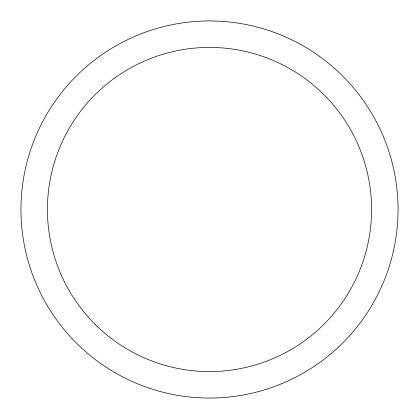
<?xml version="1.0" encoding="UTF-8"?>
<svg xmlns="http://www.w3.org/2000/svg" width="419" height="419" viewBox="0 0 419 419"><rect width="100%" height="100%" fill="white"/><g stroke="black" fill="none" stroke-linecap="round" stroke-linejoin="round"><path stroke-width="0.63" d="M115.225 372.79A188.55 188.55 0 0 0 398.05 209.5A188.55 188.55 0 0 0 115.225 46.21A188.55 188.55 0 0 0 115.225 372.79M94.893 324.107A162.08 162.08 0 0 0 366.059 251.452A162.08 162.08 0 0 0 167.548 52.941A162.08 162.08 0 0 0 94.893 324.107"/></g></svg>
